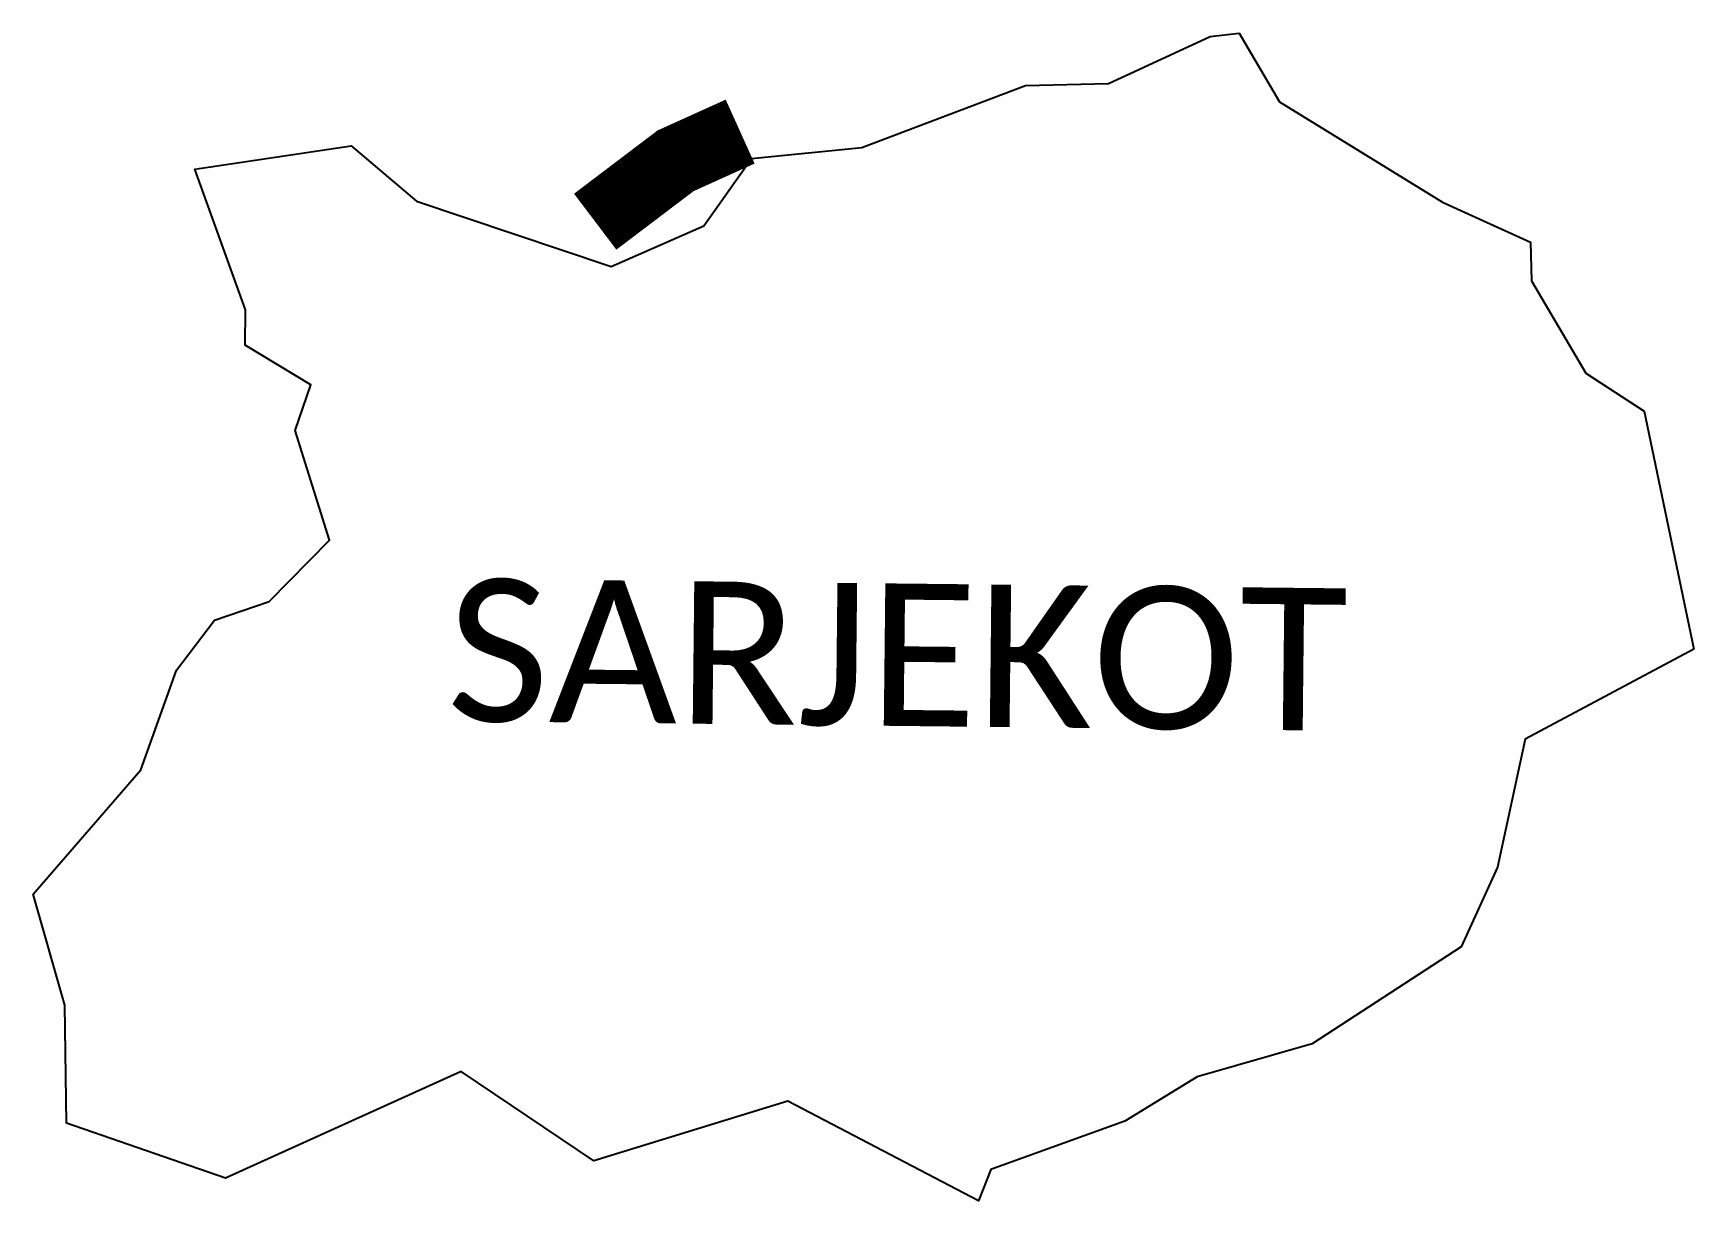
# Model space of a CAD drawing. Header units: metres. Extents: x 334982 to 336165, y 1778305 to 1779137.
import ezdxf

# ---------------------------------------------------------------- set-up
doc = ezdxf.new("R2010")
doc.units = ezdxf.units.M
doc.layers.add('ARTIFICIALLY PROTECTED', color=10, linetype='Continuous')
doc.layers.add('village', color=3, linetype='Continuous')
doc.styles.get("Standard").update_dxf_attribs({"font": 'simplex.shx'})

msp = doc.modelspace()

# ---------------------------------------------------------------- linework, layer by layer
at = {"layer": 'ARTIFICIALLY PROTECTED', "const_width": 50, "flags": 128}
msp.add_lwpolyline([(335485.9, 1779066.5), (335439.9, 1779045.7), (335382.6, 1779002.3)], dxfattribs=at)
at = {"layer": 'village', "flags": 128}
msp.add_lwpolyline([(335748.3, 1779100.7), (335820.9, 1779134.2)], dxfattribs=at)
at = {"layer": 'village'}
for points in [[(335820.9, 1779134.2, 0), (335841.4, 1779136.6, 0), (335870.3, 1779087.8, 0), (335986.4, 1779016.1, 0), (336049, 1778987.6, 0), (336049.8, 1778960.1, 0), (336088.5, 1778894.3, 0), (336130, 1778867.4, 0), (336165.4, 1778697.8, 0)], [(336165.4, 1778697.8, 0), (336045.2, 1778633.6, 0), (336025.5, 1778542.3, 0), (335999.6, 1778485.6, 0), (335893.6, 1778416.6, 0), (335811.6, 1778393.1, 0), (335759.9, 1778361.3, 0), (335664.6, 1778327, 0), (335655.7, 1778304.7, 0), (335519.8, 1778375.7, 0), (335381.6, 1778333.2, 0), (335287.2, 1778396.9, 0), (335119.1, 1778320.8, 0), (335005.8, 1778360.1, 0), (335004.6, 1778444, 0), (334982.1, 1778523.2, 0), (335058.8, 1778611.8, 0), (335084.3, 1778682.8, 0), (335111.3, 1778718.3, 0), (335150.3, 1778731.6, 0), (335193.2, 1778775.5, 0), (335168.8, 1778853.5, 0), (335179.9, 1778886.1, 0), (335133.2, 1778914.4, 0), (335133.3, 1778939.4, 0), (335097.2, 1779039.7, 0), (335208.8, 1779056.3, 0), (335255.3, 1779017, 0), (335394, 1778970.4, 0), (335459.9, 1778999.4, 0), (335494, 1779047.3, 0), (335572.6, 1779055.1, 0), (335689.2, 1779099.3, 0), (335748.3, 1779100.7, 0)]]:
    msp.add_polyline3d(points, dxfattribs=at)

# ---------------------------------------------------------------- texts
at = {"insert": (335277.7, 1778748), "char_height": 101.468, "attachment_point": 1, "rotation": 359.3742}
msp.add_mtext_dynamic_manual_height_columns('{\\fCalibri|b0|i0|c0|p34;SARJEKOT}', width=1001.265, gutter_width=507.3, heights=[0], dxfattribs=at)

doc.saveas('drawing.dxf')
